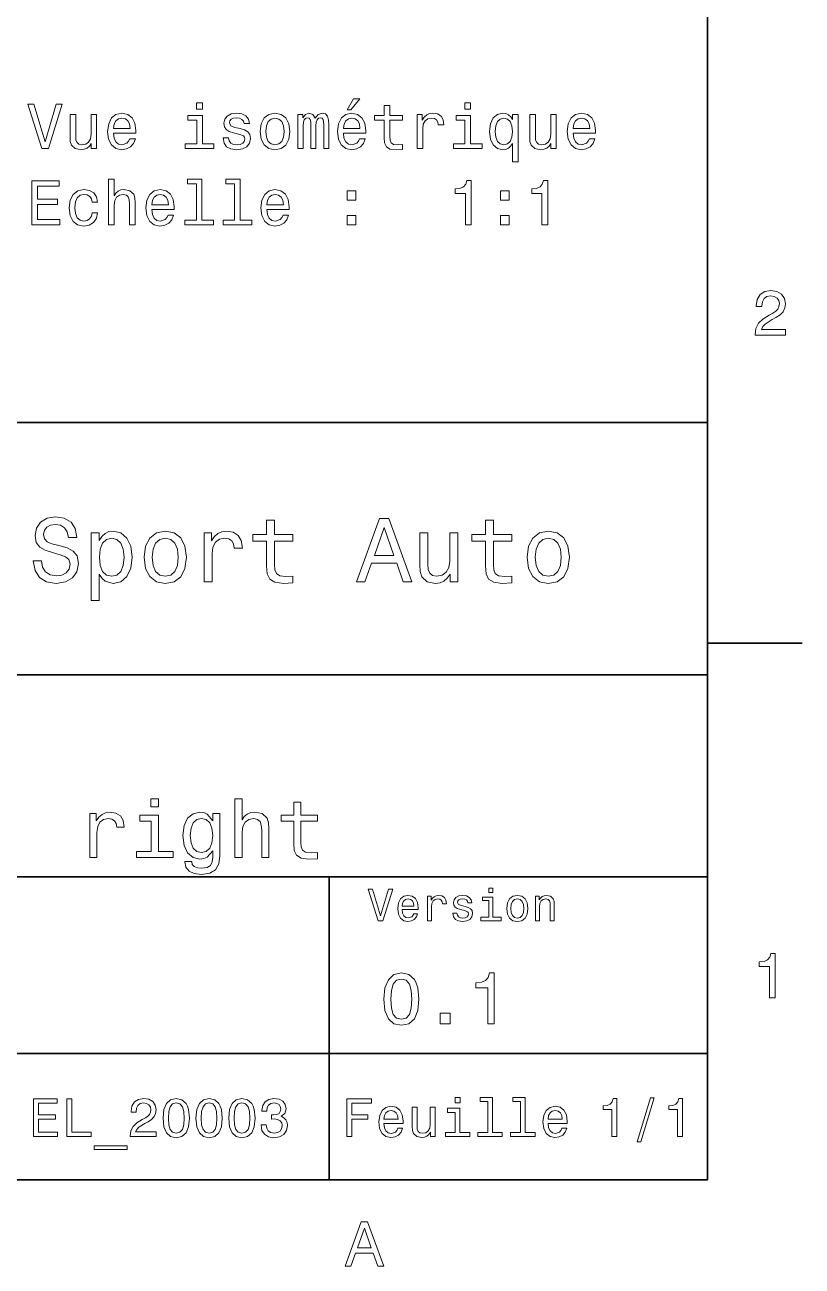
# Model space of a CAD drawing. Extents: x 0 to 297, y 0 to 210.
# Drawn here: x 232.9 to 294.5, y 3.2 to 101.5 of the extents above; entities that cross this region are included whole.
import ezdxf

# ---------------------------------------------------------------- set-up
doc = ezdxf.new("R2010")
doc.units = 0

msp = doc.modelspace()

# ---------------------------------------------------------------- linework, layer by layer
at = {"color": 7, "lineweight": 35}
for p, q in [((287, 10), (287, 200)), ((97, 70), (287, 70)), ((287, 70), (287, 10)), ((162, 50), (287, 50)), ((162, 34), (287, 34)), ((257, 10), (257, 34)), ((162, 20), (287, 20)), ((10, 10), (287, 10)), ((97, 10), (287, 10))]:
    msp.add_line(p, q, dxfattribs=at)
at = {"color": 7, "lineweight": 35, "ltscale": 0.1875}
msp.add_line((287, 52.5), (294.5, 52.5), dxfattribs=at)
at = {"color": 7, "lineweight": 13}
for points in [[(258.438446, 94.762939), (258.735992, 94.762939), (259.437012, 95.620285), (258.942749, 95.620285)], [(235.375763, 95.191612), (234.49823, 92.211067), (233.595505, 95.191612), (233.116394, 95.191612), (234.246078, 91.686569), (234.750397, 91.686569), (235.854858, 95.191612)], [(238.578201, 94.394783), (238.134399, 94.394783), (238.134399, 92.831383), (238.083969, 92.468269), (237.937714, 92.206024), (237.71077, 92.04464), (237.413223, 91.994209), (237.176193, 92.034554), (237.024887, 92.155586), (236.939163, 92.362358), (236.918991, 92.654869), (236.918991, 94.394783), (236.475189, 94.394783), (236.475189, 92.614525), (236.490311, 92.256454), (236.586136, 91.9589), (236.878647, 91.686569), (237.347656, 91.590752), (237.599823, 91.626053), (237.816681, 91.716827), (238.003281, 91.873169), (238.154572, 92.100113), (238.154572, 91.686569), (238.578201, 91.686569)], [(239.914658, 92.912071), (241.68988, 92.912071), (241.694916, 93.118843), (241.614227, 93.698814), (241.392334, 94.132538), (241.039307, 94.394783), (240.570282, 94.490601), (240.111343, 94.38974), (239.758316, 94.107315), (239.531372, 93.648384), (239.450684, 93.043198), (239.526337, 92.422882), (239.753281, 91.968987), (240.101257, 91.686569), (240.555145, 91.590752), (240.948517, 91.656311), (241.271286, 91.827782), (241.508316, 92.100113), (241.644485, 92.463226), (241.205734, 92.463226), (241.114944, 92.261497), (240.983826, 92.110199), (240.610626, 91.989166), (240.323166, 92.04464), (240.106308, 92.221153), (239.965088, 92.508614), (239.914658, 92.896942)], [(246.970139, 95.30761), (246.501114, 95.30761), (246.501114, 94.803284), (246.970139, 94.803284)], [(249.96077, 93.265099), (249.532104, 93.365967), (249.214371, 93.481956), (249.108459, 93.718987), (249.138733, 93.885414), (249.244629, 94.006454), (249.416107, 94.0821), (249.663223, 94.112358), (249.900253, 94.0821), (250.086853, 93.991325), (250.207886, 93.855156), (250.258331, 93.673599), (250.692047, 93.673599), (250.692047, 93.683685), (250.616394, 94.011497), (250.409622, 94.2687), (250.086853, 94.430084), (249.663223, 94.490601), (249.234543, 94.430084), (248.921875, 94.263657), (248.725189, 94.016541), (248.664658, 93.703857), (248.710052, 93.401268), (248.851257, 93.189453), (249.083252, 93.038155), (249.421143, 92.932243), (249.91539, 92.811211), (250.217972, 92.685127), (250.298676, 92.584267), (250.328934, 92.432968), (250.283539, 92.246368), (250.162506, 92.105156), (249.96582, 92.014381), (249.703568, 91.984123), (249.426193, 92.014381), (249.224457, 92.120285), (249.088287, 92.291756), (249.032822, 92.528786), (248.604141, 92.528786), (248.674744, 92.125328), (248.881516, 91.832825), (249.209335, 91.656311), (249.663223, 91.590752), (250.137283, 91.656311), (250.48526, 91.832825), (250.697083, 92.115242), (250.772736, 92.483398), (250.717255, 92.801125), (250.560913, 93.017982), (250.303711, 93.159195)], [(251.539307, 93.038155), (251.619995, 92.422882), (251.85199, 91.968987), (252.220139, 91.686569), (252.714371, 91.590752), (253.203568, 91.686569), (253.571716, 91.963943), (253.803711, 92.417839), (253.88945, 93.038155), (253.803711, 93.653427), (253.571716, 94.112358), (253.203568, 94.38974), (252.714371, 94.490601), (252.220139, 94.38974), (251.85199, 94.107315), (251.619995, 93.653427)], [(254.529938, 91.686569), (254.938446, 91.686569), (254.938446, 93.497086), (254.963654, 93.769424), (255.039307, 93.96611), (255.155304, 94.0821), (255.306595, 94.127495), (255.427628, 94.087143), (255.508331, 93.986282), (255.548676, 93.814812), (255.563797, 93.587868), (255.563797, 91.686569), (255.947083, 91.686569), (255.947083, 93.497086), (255.972305, 93.764381), (256.047943, 93.961067), (256.168976, 94.0821), (256.320282, 94.127495), (256.441315, 94.087143), (256.522003, 93.986282), (256.572449, 93.587868), (256.572449, 91.686569), (256.980957, 91.686569), (256.980957, 93.55761), (256.955719, 93.945938), (256.875031, 94.243484), (256.713654, 94.425041), (256.451416, 94.490601), (256.143768, 94.38974), (255.906738, 94.097229), (255.720139, 94.384697), (255.407455, 94.490601), (255.119995, 94.38974), (254.923309, 94.107315), (254.923309, 94.394783), (254.529938, 94.394783)], [(258.130798, 92.912071), (259.906006, 92.912071), (259.911072, 93.118843), (259.830383, 93.698814), (259.608459, 94.132538), (259.255432, 94.394783), (258.786407, 94.490601), (258.327484, 94.38974), (257.974457, 94.107315), (257.747528, 93.648384), (257.666809, 93.043198), (257.742462, 92.422882), (257.969421, 91.968987), (258.317413, 91.686569), (258.771301, 91.590752), (259.164673, 91.656311), (259.487427, 91.827782), (259.724457, 92.100113), (259.860626, 92.463226), (259.421875, 92.463226), (259.331085, 92.261497), (259.199951, 92.110199), (258.826782, 91.989166), (258.539307, 92.04464), (258.322449, 92.221153), (258.181244, 92.508614), (258.130798, 92.896942)], [(261.373596, 93.925766), (261.373596, 92.569138), (261.40387, 92.130371), (261.545074, 91.827782), (261.827484, 91.651268), (262.30658, 91.590752), (262.831085, 91.615967), (262.831085, 91.999252), (262.447815, 91.968987), (262.099823, 92.009338), (261.913208, 92.135414), (261.83252, 92.347229), (261.817413, 92.644783), (261.817413, 93.925766), (262.831085, 93.925766), (262.831085, 94.304001), (261.817413, 94.304001), (261.817413, 95.095795), (261.373596, 95.095795), (261.373596, 94.304001), (260.607025, 94.304001), (260.607025, 93.925766)], [(263.980957, 91.686569), (264.424744, 91.686569), (264.424744, 93.23484), (264.470123, 93.60804), (264.606293, 93.875328), (264.828217, 94.036713), (265.125763, 94.092186), (265.347656, 94.056885), (265.514099, 93.956024), (265.61496, 93.784554), (265.650269, 93.552567), (266.099091, 93.552567), (266.038574, 93.961067), (265.872162, 94.253571), (265.594788, 94.430084), (265.216522, 94.490601), (264.95932, 94.450256), (264.737427, 94.349396), (264.540741, 94.177925), (264.384399, 93.945938), (264.384399, 94.394783), (263.980957, 94.394783)], [(268.22229, 95.30761), (267.753265, 95.30761), (267.753265, 94.803284), (268.22229, 94.803284)], [(271.550842, 93.976196), (271.39447, 94.20314), (271.217987, 94.364525), (271.0112, 94.455299), (270.77417, 94.490601), (270.34549, 94.38974), (270.012634, 94.107315), (269.795776, 93.653427), (269.720123, 93.043198), (269.795776, 92.427925), (270.012634, 91.97403), (270.34549, 91.686569), (270.77417, 91.590752), (271.0112, 91.62101), (271.212921, 91.706741), (271.389435, 91.863083), (271.550842, 92.100113), (271.550842, 90.637581), (271.994629, 90.637581), (271.994629, 94.394783), (271.550842, 94.394783)], [(275.010468, 94.394783), (274.566681, 94.394783), (274.566681, 92.831383), (274.516235, 92.468269), (274.369995, 92.206024), (274.143036, 92.04464), (273.84549, 91.994209), (273.608459, 92.034554), (273.457153, 92.155586), (273.371429, 92.362358), (273.351257, 92.654869), (273.351257, 94.394783), (272.907471, 94.394783), (272.907471, 92.614525), (272.922577, 92.256454), (273.018402, 91.9589), (273.310913, 91.686569), (273.779938, 91.590752), (274.032104, 91.626053), (274.248962, 91.716827), (274.435547, 91.873169), (274.586853, 92.100113), (274.586853, 91.686569), (275.010468, 91.686569)], [(276.346924, 92.912071), (278.122162, 92.912071), (278.127197, 93.118843), (278.046509, 93.698814), (277.824585, 94.132538), (277.471558, 94.394783), (277.002563, 94.490601), (276.54361, 94.38974), (276.190582, 94.107315), (275.963654, 93.648384), (275.882965, 93.043198), (275.958618, 92.422882), (276.185547, 91.968987), (276.533539, 91.686569), (276.987427, 91.590752), (277.380798, 91.656311), (277.703552, 91.827782), (277.940582, 92.100113), (278.076752, 92.463226), (277.638, 92.463226), (277.547211, 92.261497), (277.416107, 92.110199), (277.042908, 91.989166), (276.755432, 92.04464), (276.538574, 92.221153), (276.397369, 92.508614), (276.346924, 92.896942)], [(239.914658, 93.285271), (239.970139, 93.633255), (240.106308, 93.890457), (240.31308, 94.046799), (240.585419, 94.102272), (240.852707, 94.046799), (241.059479, 93.890457), (241.185562, 93.633255), (241.230942, 93.285271)], [(246.955002, 92.059769), (246.955002, 94.304001), (245.815247, 94.304001), (245.815247, 93.925766), (246.5112, 93.925766), (246.5112, 92.059769), (245.603424, 92.059769), (245.603424, 91.686569), (247.872879, 91.686569), (247.872879, 92.059769)], [(251.993195, 93.043198), (252.038574, 93.497086), (252.179794, 93.824898), (252.406738, 94.026627), (252.714371, 94.097229), (253.016968, 94.026627), (253.243912, 93.829941), (253.385132, 93.497086), (253.435562, 93.043198), (253.385132, 92.584267), (253.243912, 92.251411), (253.016968, 92.049683), (252.714371, 91.984123), (252.406738, 92.049683), (252.179794, 92.251411), (252.038574, 92.584267)], [(258.130798, 93.285271), (258.186279, 93.633255), (258.322449, 93.890457), (258.529205, 94.046799), (258.801544, 94.102272), (259.068848, 94.046799), (259.275604, 93.890457), (259.401703, 93.633255), (259.447083, 93.285271)], [(268.207153, 92.059769), (268.207153, 94.304001), (267.067383, 94.304001), (267.067383, 93.925766), (267.763367, 93.925766), (267.763367, 92.059769), (266.855591, 92.059769), (266.855591, 91.686569), (269.125031, 91.686569), (269.125031, 92.059769)], [(270.174011, 93.043198), (270.219421, 93.492043), (270.360626, 93.819855), (270.572449, 94.021584), (270.849823, 94.092186), (271.142334, 94.021584), (271.364227, 93.824898), (271.495361, 93.497086), (271.545776, 93.043198), (271.495361, 92.584267), (271.364227, 92.256454), (271.142334, 92.054726), (270.849823, 91.989166), (270.572449, 92.054726), (270.360626, 92.256454), (270.219421, 92.58931)], [(276.346924, 93.285271), (276.402405, 93.633255), (276.538574, 93.890457), (276.745361, 94.046799), (277.0177, 94.102272), (277.284973, 94.046799), (277.49176, 93.890457), (277.617828, 93.633255), (277.663208, 93.285271)], [(233.439163, 85.63974), (235.658173, 85.63974), (235.658173, 86.06337), (233.903137, 86.06337), (233.903137, 87.248528), (235.466537, 87.248528), (235.466537, 87.667114), (233.903137, 87.667114), (233.903137, 88.71611), (235.617828, 88.71611), (235.617828, 89.13974), (233.439163, 89.13974)], [(239.526337, 85.63974), (239.970139, 85.63974), (239.970139, 87.20314), (240.015533, 87.561211), (240.161774, 87.823456), (240.388733, 87.98484), (240.691315, 88.045357), (240.933395, 87.994926), (241.084686, 87.858757), (241.160339, 87.631813), (241.185562, 87.329224), (241.185562, 85.63974), (241.629364, 85.63974), (241.629364, 87.419998), (241.609192, 87.778069), (241.518402, 88.075623), (241.220856, 88.347954), (240.756882, 88.443771), (240.504715, 88.40847), (240.287857, 88.312653), (240.106308, 88.161354), (239.970139, 87.954582), (239.970139, 89.26078), (239.526337, 89.26078)], [(246.480942, 88.887581), (246.480942, 86.012939), (245.568115, 86.012939), (245.568115, 85.63974), (247.832535, 85.63974), (247.832535, 86.012939), (246.924744, 86.012939), (246.924744, 89.26078), (245.784973, 89.26078), (245.784973, 88.887581)], [(249.516968, 88.887581), (249.516968, 86.012939), (248.604141, 86.012939), (248.604141, 85.63974), (250.868561, 85.63974), (250.868561, 86.012939), (249.96077, 86.012939), (249.96077, 89.26078), (248.820999, 89.26078), (248.820999, 88.887581)], [(267.803711, 85.63974), (268.262634, 85.63974), (268.262634, 89.164955), (267.919708, 89.164955), (267.828918, 88.857323), (267.647369, 88.650543), (267.369995, 88.52951), (266.986694, 88.489166), (266.986694, 88.131096), (267.803711, 88.131096)], [(273.875763, 85.63974), (274.334686, 85.63974), (274.334686, 89.164955), (273.99176, 89.164955), (273.90097, 88.857323), (273.719421, 88.650543), (273.442047, 88.52951), (273.058746, 88.489166), (273.058746, 88.131096), (273.875763, 88.131096)], [(238.215088, 87.450256), (238.653854, 87.450256), (238.56308, 87.853714), (238.346222, 88.17144), (238.008316, 88.368126), (237.569565, 88.443771), (237.085419, 88.342911), (236.717255, 88.060486), (236.485275, 87.601555), (236.404572, 86.986282), (236.480225, 86.376053), (236.707169, 85.922157), (237.065247, 85.63974), (237.554428, 85.543922), (237.988144, 85.619568), (238.32605, 85.831383), (238.558029, 86.164238), (238.658905, 86.60804), (238.235275, 86.60804), (238.159622, 86.325623), (238.018402, 86.1138), (237.816681, 85.982681), (237.569565, 85.942337), (237.261932, 86.007896), (237.040024, 86.209625), (236.903854, 86.537437), (236.858459, 87.001411), (236.903854, 87.455299), (237.045059, 87.783112), (237.272018, 87.98484), (237.569565, 88.055443), (237.831802, 88.010056), (238.028503, 87.894066), (238.159622, 87.702423)], [(242.950684, 86.865242), (244.725906, 86.865242), (244.730942, 87.072014), (244.650253, 87.651985), (244.428345, 88.085709), (244.075333, 88.347954), (243.606308, 88.443771), (243.147369, 88.342911), (242.794342, 88.060486), (242.567398, 87.601555), (242.48671, 86.996368), (242.562363, 86.376053), (242.789307, 85.922157), (243.137283, 85.63974), (243.591171, 85.543922), (243.984543, 85.609482), (244.307312, 85.780952), (244.544342, 86.053284), (244.680511, 86.416397), (244.24176, 86.416397), (244.15097, 86.214668), (244.019852, 86.06337), (243.646652, 85.942337), (243.359192, 85.99781), (243.142334, 86.174324), (243.001114, 86.461784), (242.950684, 86.850113)], [(242.950684, 87.238441), (243.006165, 87.586426), (243.142334, 87.843628), (243.349106, 87.999969), (243.621429, 88.055443), (243.888733, 87.999969), (244.095505, 87.843628), (244.221573, 87.586426), (244.266968, 87.238441)], [(252.058762, 86.865242), (253.833969, 86.865242), (253.83902, 87.072014), (253.758331, 87.651985), (253.536423, 88.085709), (253.183395, 88.347954), (252.714371, 88.443771), (252.255447, 88.342911), (251.90242, 88.060486), (251.675476, 87.601555), (251.594772, 86.996368), (251.670425, 86.376053), (251.897369, 85.922157), (252.245361, 85.63974), (252.699249, 85.543922), (253.092621, 85.609482), (253.41539, 85.780952), (253.65242, 86.053284), (253.788574, 86.416397), (253.349823, 86.416397), (253.259048, 86.214668), (253.127914, 86.06337), (252.754715, 85.942337), (252.467255, 85.99781), (252.250397, 86.174324), (252.109192, 86.461784), (252.058762, 86.850113)], [(252.058762, 87.238441), (252.114227, 87.586426), (252.250397, 87.843628), (252.457169, 87.999969), (252.729507, 88.055443), (252.996796, 87.999969), (253.203568, 87.843628), (253.329651, 87.586426), (253.375031, 87.238441)], [(258.438446, 87.596512), (259.134399, 87.596512), (259.134399, 88.347954), (258.438446, 88.347954)], [(270.58252, 87.596512), (271.278503, 87.596512), (271.278503, 88.347954), (270.58252, 88.347954)], [(258.438446, 85.63974), (259.134399, 85.63974), (259.134399, 86.391182), (258.438446, 86.391182)], [(270.58252, 85.63974), (271.278503, 85.63974), (271.278503, 86.391182), (270.58252, 86.391182)], [(290.76947, 76.916786), (293.175079, 76.916786), (293.175079, 77.350502), (291.273773, 77.350502), (291.3797, 77.587532), (291.561249, 77.784218), (292.121033, 78.142288), (292.418579, 78.293587), (292.751434, 78.510445), (292.988464, 78.762604), (293.124634, 79.060158), (293.175079, 79.398056), (293.089355, 79.821686), (292.852325, 80.154541), (292.489197, 80.366356), (292.020172, 80.442001), (291.536041, 80.35627), (291.167877, 80.119232), (290.930847, 79.740997), (290.850159, 79.241714), (290.850159, 79.171112), (291.309082, 79.171112), (291.309082, 79.211456), (291.354462, 79.554398), (291.490631, 79.806557), (291.707489, 79.967941), (291.994965, 80.023415), (292.287476, 79.972984), (292.504333, 79.846901), (292.645538, 79.650215), (292.695984, 79.403099), (292.660675, 79.171112), (292.56485, 78.974426), (292.403473, 78.802956), (292.181549, 78.651657), (291.884003, 78.490273), (291.389771, 78.177589), (291.041779, 77.844742), (290.835022, 77.441284), (290.76947, 76.931915)], [(234.20462, 59.030979), (233.548996, 59.030979), (233.693085, 58.267288), (234.053314, 57.70533), (234.608078, 57.366714), (235.357361, 57.244236), (236.099426, 57.359509), (236.654175, 57.67651), (237.007202, 58.17363), (237.136902, 58.82925), (237.028824, 59.420029), (236.726227, 59.801872), (236.236313, 60.054031), (235.580704, 60.241352), (235.018738, 60.378242), (234.651306, 60.536743), (234.442368, 60.767288), (234.377533, 61.127522), (234.442368, 61.451729), (234.629684, 61.696686), (234.917877, 61.862389), (235.314133, 61.920029), (235.71759, 61.84798), (236.034592, 61.653458), (236.24353, 61.32925), (236.344391, 60.889767), (237, 60.889767), (237, 60.904179), (236.884735, 61.581409), (236.546112, 62.085732), (236.01297, 62.402737), (235.292511, 62.510807), (234.644104, 62.402737), (234.139771, 62.100143), (233.815567, 61.631844), (233.700287, 61.026657), (233.793961, 60.486309), (234.067734, 60.118874), (234.5, 59.873917), (235.09079, 59.6866), (235.674362, 59.520893), (236.113831, 59.362389), (236.380402, 59.131844), (236.47406, 58.757202), (236.387619, 58.375359), (236.164276, 58.087173), (235.825653, 57.907059), (235.386169, 57.849422), (234.896255, 57.928673), (234.521622, 58.159222), (234.283875, 58.533859)], [(252.05043, 60.579971), (252.05043, 58.64193), (252.093658, 58.015129), (252.29538, 57.582851), (252.698853, 57.330688), (253.383286, 57.244236), (254.132568, 57.280258), (254.132568, 57.827808), (253.585022, 57.78458), (253.087891, 57.842216), (252.82132, 58.022331), (252.706055, 58.324928), (252.684448, 58.75), (252.684448, 60.579971), (254.132568, 60.579971), (254.132568, 61.120316), (252.684448, 61.120316), (252.684448, 62.251438), (252.05043, 62.251438), (252.05043, 61.120316), (250.955322, 61.120316), (250.955322, 60.579971)], [(259.175781, 57.381123), (259.838623, 57.381123), (260.364563, 58.850864), (262.360229, 58.850864), (262.886169, 57.381123), (263.563416, 57.381123), (261.733429, 62.388329), (260.998566, 62.388329)], [(269.399109, 60.579971), (269.399109, 58.64193), (269.442352, 58.015129), (269.644073, 57.582851), (270.047546, 57.330688), (270.731995, 57.244236), (271.481262, 57.280258), (271.481262, 57.827808), (270.933716, 57.78458), (270.436584, 57.842216), (270.170013, 58.022331), (270.054749, 58.324928), (270.033142, 58.75), (270.033142, 60.579971), (271.481262, 60.579971), (271.481262, 61.120316), (270.033142, 61.120316), (270.033142, 62.251438), (269.399109, 62.251438), (269.399109, 61.120316), (268.304016, 61.120316), (268.304016, 60.579971)], [(238.786743, 60.652016), (238.786743, 61.25), (238.15274, 61.25), (238.15274, 55.882565), (238.786743, 55.882565), (238.786743, 57.971901), (239.010101, 57.633286), (239.262253, 57.409943), (239.896271, 57.244236), (240.50145, 57.381123), (240.976959, 57.791786), (241.286743, 58.440201), (241.402023, 59.319164), (241.286743, 60.190922), (240.976959, 60.839336), (240.50145, 61.242794), (239.896271, 61.386887), (239.550446, 61.343658), (239.255051, 61.206772), (239.002899, 60.976223)], [(242.338623, 59.311958), (242.453888, 58.432995), (242.785309, 57.78458), (243.311249, 57.381123), (244.017303, 57.244236), (244.716141, 57.381123), (245.242081, 57.777374), (245.573486, 58.425793), (245.695969, 59.311958), (245.573486, 60.190922), (245.242081, 60.846542), (244.716141, 61.242794), (244.017303, 61.386887), (243.311249, 61.242794), (242.785309, 60.839336), (242.453888, 60.190922)], [(247.100861, 57.381123), (247.734863, 57.381123), (247.734863, 59.592937), (247.799713, 60.12608), (247.994232, 60.507923), (248.311249, 60.738472), (248.736313, 60.817722), (249.053314, 60.767288), (249.291077, 60.623199), (249.435165, 60.378242), (249.485596, 60.046829), (250.126801, 60.046829), (250.040344, 60.630402), (249.802597, 61.048271), (249.406342, 61.30043), (248.865997, 61.386887), (248.498566, 61.32925), (248.181549, 61.185158), (247.900574, 60.940201), (247.677246, 60.608788), (247.677246, 61.25), (247.100861, 61.25)], [(260.595093, 59.463257), (261.365997, 61.667866), (262.136902, 59.463257)], [(267.194519, 61.25), (266.560516, 61.25), (266.560516, 59.016571), (266.488464, 58.497837), (266.279541, 58.123196), (265.955322, 57.892651), (265.530243, 57.820602), (265.19165, 57.878242), (264.975494, 58.051151), (264.853027, 58.346542), (264.824219, 58.764408), (264.824219, 61.25), (264.190186, 61.25), (264.190186, 58.706772), (264.211792, 58.195244), (264.348694, 57.770172), (264.766571, 57.381123), (265.436584, 57.244236), (265.796814, 57.294666), (266.106628, 57.424351), (266.373199, 57.647694), (266.589325, 57.971901), (266.589325, 57.381123), (267.194519, 57.381123)], [(272.698853, 59.311958), (272.814117, 58.432995), (273.145508, 57.78458), (273.671448, 57.381123), (274.377502, 57.244236), (275.076355, 57.381123), (275.602295, 57.777374), (275.933716, 58.425793), (276.056183, 59.311958), (275.933716, 60.190922), (275.602295, 60.846542), (275.076355, 61.242794), (274.377502, 61.386887), (273.671448, 61.242794), (273.145508, 60.839336), (272.814117, 60.190922)], [(239.788193, 57.8134), (239.363129, 57.907059), (239.053314, 58.195244), (238.858795, 58.663544), (238.793945, 59.319164), (238.858795, 59.967579), (239.053314, 60.435879), (239.363129, 60.716858), (239.788193, 60.817722), (240.177246, 60.716858), (240.48703, 60.428673), (240.681564, 59.960373), (240.753601, 59.319164), (240.681564, 58.67075), (240.48703, 58.195244), (240.177246, 57.907059)], [(242.98703, 59.319164), (243.05188, 59.967579), (243.253601, 60.435879), (243.57782, 60.72406), (244.017303, 60.824928), (244.449585, 60.72406), (244.773773, 60.443081), (244.97551, 59.967579), (245.047546, 59.319164), (244.97551, 58.663544), (244.773773, 58.188038), (244.449585, 57.899853), (244.017303, 57.806194), (243.57782, 57.899853), (243.253601, 58.188038), (243.05188, 58.663544)], [(273.34726, 59.319164), (273.412109, 59.967579), (273.613831, 60.435879), (273.938019, 60.72406), (274.377502, 60.824928), (274.809784, 60.72406), (275.134003, 60.443081), (275.335724, 59.967579), (275.407776, 59.319164), (275.335724, 58.663544), (275.134003, 58.188038), (274.809784, 57.899853), (274.377502, 57.806194), (273.938019, 57.899853), (273.613831, 58.188038), (273.412109, 58.663544)], [(243.48703, 40.185879), (242.884003, 40.185879), (242.884003, 39.537464), (243.48703, 39.537464)], [(249.530258, 35.530258), (250.100861, 35.530258), (250.100861, 37.540344), (250.159225, 38.000721), (250.34726, 38.337894), (250.639053, 38.545387), (251.028107, 38.623199), (251.33934, 38.558357), (251.533859, 38.383286), (251.631119, 38.091499), (251.663544, 37.70245), (251.663544, 35.530258), (252.234146, 35.530258), (252.234146, 37.819164), (252.208221, 38.279537), (252.091492, 38.662102), (251.708939, 39.012245), (251.112396, 39.135445), (250.788177, 39.090057), (250.509369, 38.966858), (250.27594, 38.772331), (250.100861, 38.506485), (250.100861, 40.185879), (249.530258, 40.185879)], [(254.198853, 38.409222), (254.198853, 36.664986), (254.237747, 36.100864), (254.419312, 35.711815), (254.782425, 35.484871), (255.398407, 35.407059), (256.072754, 35.43948), (256.072754, 35.932274), (255.579971, 35.893372), (255.132568, 35.945244), (254.892654, 36.107349), (254.78891, 36.379681), (254.769455, 36.762245), (254.769455, 38.409222), (256.072754, 38.409222), (256.072754, 38.895531), (254.769455, 38.895531), (254.769455, 39.913544), (254.198853, 39.913544), (254.198853, 38.895531), (253.213257, 38.895531), (253.213257, 38.409222)], [(238.033859, 35.530258), (238.604462, 35.530258), (238.604462, 37.520893), (238.662827, 38.000721), (238.837891, 38.344379), (239.123199, 38.551872), (239.505768, 38.623199), (239.791077, 38.577808), (240.005051, 38.448124), (240.134735, 38.227665), (240.180115, 37.929394), (240.757202, 37.929394), (240.679398, 38.454609), (240.465424, 38.830692), (240.108795, 39.057636), (239.622482, 39.135445), (239.291794, 39.083572), (239.006485, 38.953888), (238.753601, 38.733429), (238.552597, 38.435158), (238.552597, 39.012245), (238.033859, 39.012245)], [(243.46759, 36.010086), (243.46759, 38.895531), (242.002167, 38.895531), (242.002167, 38.409222), (242.896973, 38.409222), (242.896973, 36.010086), (241.729828, 36.010086), (241.729828, 35.530258), (244.647705, 35.530258), (244.647705, 36.010086)], [(248.337173, 35.685879), (248.337173, 39.012245), (247.792511, 39.012245), (247.792511, 38.448124), (247.345093, 38.960373), (247.072769, 39.090057), (246.768005, 39.135445), (246.216858, 39.005764), (245.78891, 38.642651), (245.510086, 38.059078), (245.412827, 37.274494), (245.510086, 36.483429), (245.78891, 35.899857), (246.216858, 35.530258), (246.768005, 35.407059), (247.079254, 35.45245), (247.338623, 35.569164), (247.792511, 36.061958), (247.792511, 35.569164), (247.740631, 35.180115), (247.597992, 34.901295), (247.325653, 34.739193), (246.917145, 34.680836), (246.560516, 34.719738), (246.307632, 34.817001), (246.158508, 34.985588), (246.113113, 35.212536), (245.561966, 35.212536), (245.561966, 35.1866), (245.646255, 34.771614), (245.905624, 34.460373), (246.320602, 34.259365), (246.884735, 34.188038), (247.559082, 34.285301), (248.006485, 34.557636), (248.259369, 35.030979)], [(246.002884, 37.274494), (246.061249, 37.851585), (246.236313, 38.279537), (246.508652, 38.532421), (246.871765, 38.623199), (247.254318, 38.532421), (247.539627, 38.279537), (247.714691, 37.851585), (247.779541, 37.274494), (247.714691, 36.684437), (247.539627, 36.262966), (247.254318, 36.003601), (246.871765, 35.919308), (246.508652, 36.003601), (246.236313, 36.262966), (246.061249, 36.690922)], [(261.71109, 33.03458), (261.08429, 30.905619), (260.439484, 33.03458), (260.09726, 33.03458), (260.904175, 30.530979), (261.264404, 30.530979), (262.053314, 33.03458)], [(262.784576, 31.40634), (264.052582, 31.40634), (264.056183, 31.554033), (263.998566, 31.9683), (263.840057, 32.278099), (263.587891, 32.465416), (263.252869, 32.533859), (262.925079, 32.461815), (262.672913, 32.260086), (262.510803, 31.932276), (262.453156, 31.5), (262.507202, 31.056915), (262.669312, 30.732708), (262.917877, 30.530979), (263.242065, 30.462536), (263.523041, 30.509365), (263.753601, 30.631844), (263.922913, 30.826368), (264.020172, 31.085733), (263.706787, 31.085733), (263.641937, 30.941643), (263.548279, 30.833572), (263.281708, 30.747118), (263.076355, 30.786743), (262.921478, 30.912823), (262.820618, 31.118155), (262.784576, 31.395533)], [(264.794678, 30.530979), (265.111664, 30.530979), (265.111664, 31.636887), (265.144104, 31.903458), (265.241364, 32.094379), (265.399841, 32.209652), (265.612396, 32.249279), (265.770905, 32.224064), (265.889771, 32.152016), (265.961823, 32.029537), (265.98703, 31.863832), (266.307648, 31.863832), (266.264404, 32.155621), (266.145538, 32.364552), (265.947418, 32.490635), (265.677246, 32.533859), (265.49353, 32.505043), (265.335022, 32.432995), (265.194519, 32.310516), (265.082855, 32.144814), (265.082855, 32.465416), (264.794678, 32.465416)], [(267.791779, 31.658501), (267.485596, 31.730547), (267.258636, 31.8134), (267.182983, 31.982708), (267.20462, 32.101585), (267.280273, 32.188038), (267.40274, 32.242073), (267.579254, 32.263687), (267.748566, 32.242073), (267.881836, 32.177231), (267.968292, 32.079971), (268.004333, 31.950287), (268.314117, 31.950287), (268.314117, 31.957493), (268.260101, 32.191643), (268.112396, 32.375359), (267.881836, 32.490635), (267.579254, 32.533859), (267.273041, 32.490635), (267.049713, 32.371758), (266.90921, 32.195244), (266.865997, 31.971901), (266.898407, 31.755764), (266.999268, 31.604465), (267.164978, 31.496397), (267.406342, 31.420748), (267.759369, 31.334293), (267.975494, 31.244236), (268.033142, 31.17219), (268.054749, 31.064121), (268.022339, 30.930836), (267.935883, 30.829971), (267.79538, 30.765129), (267.608063, 30.743515), (267.409943, 30.765129), (267.265839, 30.840778), (267.168579, 30.963255), (267.128967, 31.132565), (266.822754, 31.132565), (266.873199, 30.844379), (267.020905, 30.635447), (267.255035, 30.509365), (267.579254, 30.462536), (267.917877, 30.509365), (268.166412, 30.635447), (268.317719, 30.837175), (268.371765, 31.100143), (268.332123, 31.327089), (268.220459, 31.481987), (268.036743, 31.582851)], [(269.992798, 33.117435), (269.657776, 33.117435), (269.657776, 32.757202), (269.992798, 32.757202)], [(271.087891, 31.496397), (271.145538, 31.056915), (271.311249, 30.732708), (271.574219, 30.530979), (271.927246, 30.462536), (272.276672, 30.530979), (272.539612, 30.729107), (272.705322, 31.053314), (272.766571, 31.496397), (272.705322, 31.935879), (272.539612, 32.263687), (272.276672, 32.461815), (271.927246, 32.533859), (271.574219, 32.461815), (271.311249, 32.260086), (271.145538, 31.935879)], [(273.350159, 30.530979), (273.667145, 30.530979), (273.667145, 31.647694), (273.699554, 31.903458), (273.804047, 32.090778), (273.966125, 32.206051), (274.182281, 32.249279), (274.355194, 32.213257), (274.463257, 32.115993), (274.517303, 31.95389), (274.535309, 31.737751), (274.535309, 30.530979), (274.852295, 30.530979), (274.852295, 31.802593), (274.837891, 32.058357), (274.773041, 32.270893), (274.560516, 32.465416), (274.229095, 32.533859), (274.04538, 32.508644), (273.890503, 32.440201), (273.757202, 32.324928), (273.65274, 32.170029), (273.65274, 32.465416), (273.350159, 32.465416)], [(262.784576, 31.672911), (262.824219, 31.921469), (262.921478, 32.105186), (263.069153, 32.216858), (263.263702, 32.256485), (263.45462, 32.216858), (263.602295, 32.105186), (263.692352, 31.921469), (263.724792, 31.672911)], [(269.981995, 30.79755), (269.981995, 32.400574), (269.167877, 32.400574), (269.167877, 32.130402), (269.664978, 32.130402), (269.664978, 30.79755), (269.016571, 30.79755), (269.016571, 30.530979), (270.637604, 30.530979), (270.637604, 30.79755)], [(271.412109, 31.5), (271.444519, 31.824207), (271.54538, 32.058357), (271.707489, 32.20245), (271.927246, 32.25288), (272.143372, 32.20245), (272.305481, 32.061958), (272.406342, 31.824207), (272.442352, 31.5), (272.406342, 31.17219), (272.305481, 30.934437), (272.143372, 30.790344), (271.927246, 30.743515), (271.707489, 30.790344), (271.54538, 30.934437), (271.444519, 31.17219)], [(291.909241, 24.416786), (292.368164, 24.416786), (292.368164, 27.942001), (292.025208, 27.942001), (291.934448, 27.634365), (291.752899, 27.427593), (291.475525, 27.306557), (291.092224, 27.266211), (291.092224, 26.90814), (291.909241, 26.90814)], [(261.345825, 24.314121), (261.432281, 23.409224), (261.703156, 22.763689), (262.135437, 22.371759), (262.734863, 22.244957), (263.328522, 22.371759), (263.760803, 22.763689), (264.02594, 23.409224), (264.118164, 24.314121), (264.02594, 25.213257), (263.916412, 25.570606), (263.760803, 25.864553), (263.328522, 26.256485), (262.734863, 26.38905), (262.135437, 26.256485), (261.703156, 25.858791), (261.432281, 25.213257)], [(261.899139, 24.314121), (261.945251, 25.011528), (262.089325, 25.51297), (262.348694, 25.806917), (262.734863, 25.910664), (263.115265, 25.806917), (263.374634, 25.51297), (263.518738, 25.011528), (263.56485, 24.314121), (263.518738, 23.610952), (263.374634, 23.10951), (263.115265, 22.815563), (262.734863, 22.717581), (262.348694, 22.815563), (262.089325, 23.10951), (261.945251, 23.610952)], [(269.570618, 22.360231), (270.095093, 22.360231), (270.095093, 26.38905), (269.703156, 26.38905), (269.599426, 26.037464), (269.391937, 25.801153), (269.074921, 25.662825), (268.636902, 25.616714), (268.636902, 25.207493), (269.570618, 25.207493)], [(265.806915, 22.360231), (266.602295, 22.360231), (266.602295, 23.219021), (265.806915, 23.219021)], [(233.574921, 13.428675), (235.476944, 13.428675), (235.476944, 13.791787), (233.97261, 13.791787), (233.97261, 14.807637), (235.312668, 14.807637), (235.312668, 15.166427), (233.97261, 15.166427), (233.97261, 16.065563), (235.442352, 16.065563), (235.442352, 16.428675), (233.574921, 16.428675)], [(236.207489, 13.428675), (238.135437, 13.428675), (238.135437, 13.791787), (236.605179, 13.791787), (236.605179, 16.428675), (236.207489, 16.428675)], [(241.234863, 13.428675), (243.296829, 13.428675), (243.296829, 13.800432), (241.667145, 13.800432), (241.757919, 14.003603), (241.913544, 14.172191), (242.393372, 14.479107), (242.648407, 14.60879), (242.933716, 14.794669), (243.136887, 15.010807), (243.253601, 15.26585), (243.296829, 15.555476), (243.223343, 15.918589), (243.020172, 16.203892), (242.708923, 16.385447), (242.306915, 16.450289), (241.891922, 16.376802), (241.576355, 16.173632), (241.373199, 15.849424), (241.304031, 15.421471), (241.304031, 15.360951), (241.697403, 15.360951), (241.697403, 15.395534), (241.736298, 15.689482), (241.853027, 15.905621), (242.038895, 16.043949), (242.285294, 16.091499), (242.536011, 16.048271), (242.721893, 15.940203), (242.842926, 15.771614), (242.886154, 15.559799), (242.855896, 15.360951), (242.773773, 15.192364), (242.635437, 15.045389), (242.445236, 14.915707), (242.190201, 14.777378), (241.766571, 14.509366), (241.468292, 14.224064), (241.291061, 13.878242), (241.234863, 13.441643)], [(243.850143, 14.894093), (243.914978, 14.215418), (244.118149, 13.731268), (244.442352, 13.43732), (244.891922, 13.342219), (245.337173, 13.43732), (245.661377, 13.731268), (245.860229, 14.215418), (245.929382, 14.894093), (245.860229, 15.568444), (245.778091, 15.836456), (245.661377, 16.056917), (245.337173, 16.350864), (244.891922, 16.450289), (244.442352, 16.350864), (244.118149, 16.052593), (243.914978, 15.568444)], [(244.265121, 14.894093), (244.299713, 15.417148), (244.407776, 15.793228), (244.602295, 16.013689), (244.891922, 16.091499), (245.177231, 16.013689), (245.37175, 15.793228), (245.479828, 15.417148), (245.514404, 14.894093), (245.479828, 14.366715), (245.37175, 13.990634), (245.177231, 13.770173), (244.891922, 13.696686), (244.602295, 13.770173), (244.407776, 13.990634), (244.299713, 14.366715)], [(246.452438, 14.894093), (246.517288, 14.215418), (246.720459, 13.731268), (247.044662, 13.43732), (247.494232, 13.342219), (247.939468, 13.43732), (248.263687, 13.731268), (248.462524, 14.215418), (248.531693, 14.894093), (248.462524, 15.568444), (248.380402, 15.836456), (248.263687, 16.056917), (247.939468, 16.350864), (247.494232, 16.450289), (247.044662, 16.350864), (246.720459, 16.052593), (246.517288, 15.568444)], [(246.867432, 14.894093), (246.902008, 15.417148), (247.010086, 15.793228), (247.204605, 16.013689), (247.494232, 16.091499), (247.779526, 16.013689), (247.97406, 15.793228), (248.082123, 15.417148), (248.116714, 14.894093), (248.082123, 14.366715), (247.97406, 13.990634), (247.779526, 13.770173), (247.494232, 13.696686), (247.204605, 13.770173), (247.010086, 13.990634), (246.902008, 14.366715)], [(249.054749, 14.894093), (249.119583, 14.215418), (249.322754, 13.731268), (249.646973, 13.43732), (250.096527, 13.342219), (250.541779, 13.43732), (250.865982, 13.731268), (251.064835, 14.215418), (251.134003, 14.894093), (251.064835, 15.568444), (250.982697, 15.836456), (250.865982, 16.056917), (250.541779, 16.350864), (250.096527, 16.450289), (249.646973, 16.350864), (249.322754, 16.052593), (249.119583, 15.568444)], [(249.469727, 14.894093), (249.504318, 15.417148), (249.612381, 15.793228), (249.806915, 16.013689), (250.096527, 16.091499), (250.381836, 16.013689), (250.576355, 15.793228), (250.684433, 15.417148), (250.719009, 14.894093), (250.684433, 14.366715), (250.576355, 13.990634), (250.381836, 13.770173), (250.096527, 13.696686), (249.806915, 13.770173), (249.612381, 13.990634), (249.504318, 14.366715)], [(251.609497, 14.371037), (251.609497, 14.340778), (251.678665, 13.925793), (251.881836, 13.614553), (252.201721, 13.415707), (252.625351, 13.342219), (253.074921, 13.415707), (253.412094, 13.605908), (253.628235, 13.908502), (253.706039, 14.297551), (253.671463, 14.552594), (253.576355, 14.760087), (253.420746, 14.92003), (253.213257, 15.036744), (253.494232, 15.270173), (253.593658, 15.641932), (253.528809, 15.979107), (253.342926, 16.23415), (253.040344, 16.394093), (252.625351, 16.450289), (252.236298, 16.381124), (251.938034, 16.190922), (251.743515, 15.888329), (251.678665, 15.486312), (251.678665, 15.456053), (252.0634, 15.456053), (252.097977, 15.73271), (252.210373, 15.931557), (252.391922, 16.052593), (252.646973, 16.095821), (252.87175, 16.061239), (253.036011, 15.970462), (253.135437, 15.823487), (253.174347, 15.62464), (253.135437, 15.412825), (253.031693, 15.270173), (252.850143, 15.183718), (252.603745, 15.157782), (252.43515, 15.162104), (252.43515, 14.820605), (252.646973, 14.829251), (252.919296, 14.790346), (253.122467, 14.6866), (253.243515, 14.518012), (253.286743, 14.297551), (253.239182, 14.04683), (253.113831, 13.860951), (252.914978, 13.744237), (252.651291, 13.705332), (252.378952, 13.748559), (252.180115, 13.878242), (252.054749, 14.085735), (252.007202, 14.371037)], [(258.414978, 13.428675), (258.817017, 13.428675), (258.817017, 14.807637), (260.079254, 14.807637), (260.079254, 15.166427), (258.817017, 15.166427), (258.817017, 16.065563), (260.368866, 16.065563), (260.368866, 16.428675), (258.414978, 16.428675)], [(261.341492, 14.479107), (262.863098, 14.479107), (262.867432, 14.656341), (262.798279, 15.153459), (262.608063, 15.525217), (262.305481, 15.75), (261.903473, 15.832133), (261.510101, 15.745678), (261.207489, 15.503603), (261.01297, 15.110231), (260.943817, 14.591499), (261.008636, 14.059798), (261.203156, 13.67075), (261.501434, 13.428675), (261.890503, 13.346542), (262.227661, 13.402739), (262.504333, 13.549712), (262.707489, 13.783141), (262.824219, 14.09438), (262.44812, 14.09438), (262.370331, 13.92147), (262.257935, 13.791787), (261.938049, 13.688041), (261.69165, 13.735591), (261.505768, 13.886888), (261.384735, 14.133286), (261.341492, 14.466139)], [(265.400574, 15.75), (265.020172, 15.75), (265.020172, 14.409943), (264.976959, 14.098703), (264.851593, 13.873919), (264.657074, 13.735591), (264.402008, 13.692364), (264.198853, 13.726946), (264.069153, 13.830692), (263.995667, 14.007925), (263.978394, 14.258646), (263.978394, 15.75), (263.597992, 15.75), (263.597992, 14.224064), (263.610962, 13.917148), (263.693085, 13.662104), (263.943817, 13.428675), (264.345825, 13.346542), (264.561951, 13.376801), (264.747833, 13.454611), (264.907776, 13.588617), (265.037476, 13.783141), (265.037476, 13.428675), (265.400574, 13.428675)], [(267.389038, 16.532421), (266.98703, 16.532421), (266.98703, 16.100145), (267.389038, 16.100145)], [(269.572052, 16.212536), (269.572052, 13.748559), (268.789612, 13.748559), (268.789612, 13.428675), (270.73056, 13.428675), (270.73056, 13.748559), (269.952454, 13.748559), (269.952454, 16.532421), (268.975494, 16.532421), (268.975494, 16.212536)], [(272.174347, 16.212536), (272.174347, 13.748559), (271.391937, 13.748559), (271.391937, 13.428675), (273.332855, 13.428675), (273.332855, 13.748559), (272.554749, 13.748559), (272.554749, 16.532421), (271.57782, 16.532421), (271.57782, 16.212536)], [(274.353027, 14.479107), (275.874634, 14.479107), (275.878967, 14.656341), (275.809814, 15.153459), (275.619598, 15.525217), (275.317017, 15.75), (274.914978, 15.832133), (274.521606, 15.745678), (274.219025, 15.503603), (274.024506, 15.110231), (273.955322, 14.591499), (274.020172, 14.059798), (274.214691, 13.67075), (274.51297, 13.428675), (274.902008, 13.346542), (275.239197, 13.402739), (275.515839, 13.549712), (275.719025, 13.783141), (275.835724, 14.09438), (275.459656, 14.09438), (275.381836, 13.92147), (275.26944, 13.791787), (274.949554, 13.688041), (274.703186, 13.735591), (274.517303, 13.886888), (274.39624, 14.133286), (274.353027, 14.466139)], [(279.416443, 13.428675), (279.809814, 13.428675), (279.809814, 16.450289), (279.515839, 16.450289), (279.438049, 16.1866), (279.28241, 16.009367), (279.044678, 15.905621), (278.716125, 15.871038), (278.716125, 15.564121), (279.416443, 15.564121)], [(281.42218, 13.026657), (281.720459, 13.026657), (282.766571, 16.510807), (282.463989, 16.510807)], [(284.621033, 13.428675), (285.014404, 13.428675), (285.014404, 16.450289), (284.720459, 16.450289), (284.642639, 16.1866), (284.48703, 16.009367), (284.249268, 15.905621), (283.920746, 15.871038), (283.920746, 15.564121), (284.621033, 15.564121)], [(261.341492, 14.798992), (261.389038, 15.097262), (261.505768, 15.317724), (261.682983, 15.45173), (261.916412, 15.49928), (262.145538, 15.45173), (262.322754, 15.317724), (262.430847, 15.097262), (262.469727, 14.798992)], [(267.376068, 13.748559), (267.376068, 15.672191), (266.399139, 15.672191), (266.399139, 15.347983), (266.995667, 15.347983), (266.995667, 13.748559), (266.21759, 13.748559), (266.21759, 13.428675), (268.162811, 13.428675), (268.162811, 13.748559)], [(274.353027, 14.798992), (274.400574, 15.097262), (274.517303, 15.317724), (274.694519, 15.45173), (274.927948, 15.49928), (275.157074, 15.45173), (275.33429, 15.317724), (275.442352, 15.097262), (275.481262, 14.798992)], [(238.386154, 12.711096), (238.386154, 12.408502), (240.988464, 12.408502), (240.988464, 12.711096)], [(258.266846, 3.166787), (258.730835, 3.166787), (259.098999, 4.195605), (260.495972, 4.195605), (260.864105, 3.166787), (261.338165, 3.166787), (260.05719, 6.67183), (259.542786, 6.67183)], [(259.260376, 4.624279), (259.799988, 6.167507), (260.33963, 4.624279)]]:
    msp.add_lwpolyline(points, close=True, dxfattribs=at)

doc.saveas('drawing.dxf')
